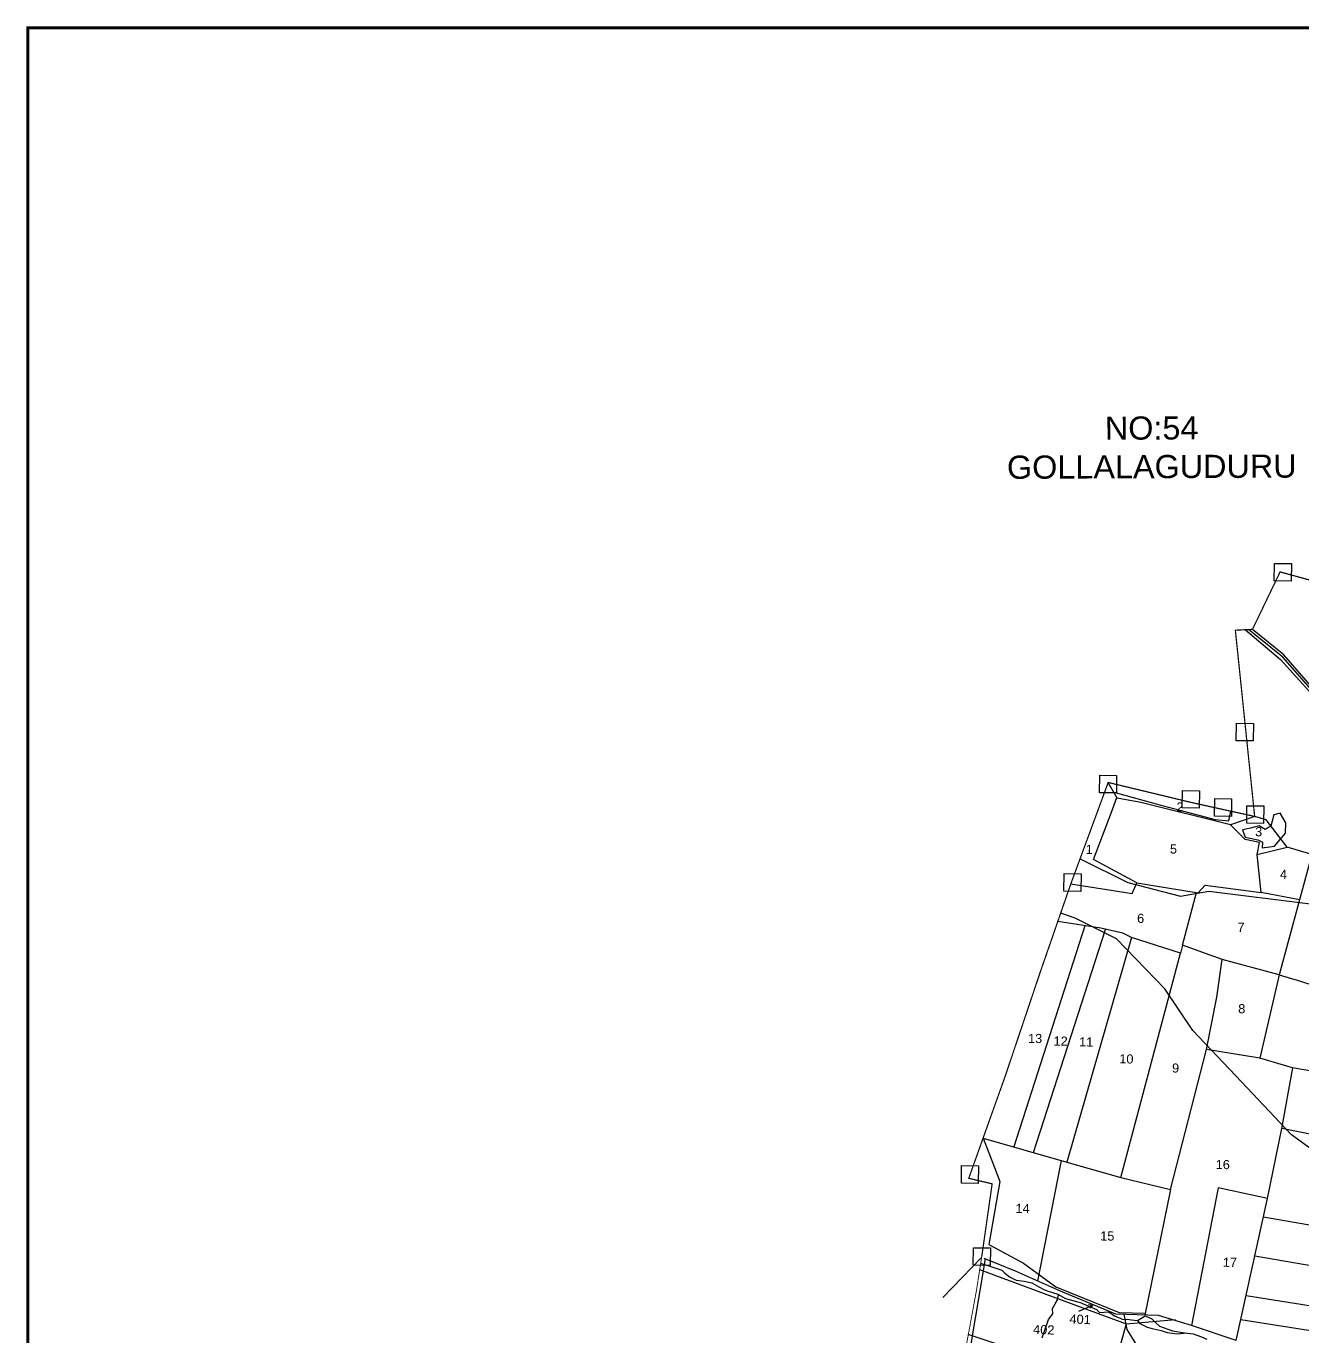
# Model space of a CAD drawing. Header units: inches. Extents: x 207447 to 213485, y 1587092 to 1593817.
# Drawn here: x 207447 to 209547, y 1591252 to 1593409 of the extents above; entities that cross this region are included whole.
import ezdxf

# ---------------------------------------------------------------- set-up
doc = ezdxf.new("R2010")
doc.units = ezdxf.units.IN
doc.header["$LTSCALE"] = 15
doc.header["$MEASUREMENT"] = 0
for name, color, linetype in [('BOUNDRY STONES', 240, 'Continuous'), ('DIMENSION', 1, 'Continuous'), ('PLOTS', 7, 'Continuous'), ('ROADS', 1, 'Continuous'), ('STREAMS', 4, 'Continuous'), ('text2', 7, 'Continuous'), ('VILLAGE BOUNDRY', 5, 'Continuous')]:
    doc.layers.add(name, color=color, linetype=linetype)
doc.styles.get("Standard").update_dxf_attribs({"font": 'arial.ttf'})

msp = doc.modelspace()

# ---------------------------------------------------------------- linework, layer by layer
at = {"layer": 'BOUNDRY STONES', "color": 1}
for points in [[(209500.2, 1592524.7), (209528, 1592524.4), (209527.6, 1592495.6), (209499.8, 1592495.9)], [(209437.8, 1592261.6), (209465.5, 1592261.3), (209465.2, 1592232.5), (209437.4, 1592232.8)], [(209212.6, 1592176), (209240.4, 1592175.6), (209240, 1592146.8), (209212.2, 1592147.1)], [(209348.9, 1592150.9), (209376.7, 1592150.6), (209376.3, 1592121.8), (209348.5, 1592122.1)], [(209401.9, 1592137.5), (209429.6, 1592137.1), (209429.3, 1592108.3), (209401.5, 1592108.7)], [(209454.8, 1592125.8), (209482.6, 1592125.5), (209482.2, 1592096.7), (209454.5, 1592097)], [(209154.2, 1592014.1), (209182, 1592013.7), (209181.6, 1591984.9), (209153.8, 1591985.3)], [(208985.5, 1591533.5), (209013.2, 1591533.1), (209012.9, 1591504.3), (208985.1, 1591504.7)], [(209005.1, 1591398.5), (209032.9, 1591398.2), (209032.5, 1591369.4), (209004.7, 1591369.7)]]:
    msp.add_lwpolyline(points, close=True, dxfattribs=at)
msp.add_lwpolyline([(209018.1, 1591382.5), (208954.8, 1591316.8)], dxfattribs=at)
at = {"layer": 'PLOTS'}
for points in [[(209452.5, 1592415.5), (209509.9, 1592366.4), (209587.3, 1592281.1), (209646.3, 1592199.2), (209665.8, 1592171.1), (209698.4, 1592098.9), (209730.1, 1592055.9), (209760.1, 1592016.2), (209809, 1591950.6), (209825.7, 1591928.2), (209846.5, 1591887.4), (209864.9, 1591844.8), (209892.4, 1591788.4), (209917.3, 1591742.8)], [(209828.5, 1591935.6), (209771.6, 1592011), (209744.8, 1592052.7), (209702.4, 1592104.7), (209665.2, 1592187.9), (209613.3, 1592258.3), (209563.5, 1592319.4), (209515.8, 1592374.2), (209464, 1592416.1)], [(209723.5, 1591996.6), (209561.6, 1592045.4), (209521.1, 1592057.6), (209486.5, 1592102.4), (209467.6, 1592108.2), (209428, 1592094.4), (209280.1, 1592130.9), (209241.1, 1592138.5), (209226.6, 1592164.1)], [(209165.2, 1591997.5), (209265.8, 1591981.3), (209273.8, 1591998.8), (209202.5, 1592037.2), (209231.8, 1592115.3), (209240.7, 1592139.2)], [(209273.8, 1591998.8), (209374.7, 1591982.6), (209386.2, 1591994.9), (209478, 1591982.9), (209471.9, 1592045.6), (209475.8, 1592065.5), (209451.9, 1592070.1), (209428, 1592094.4)], [(209471.9, 1592045.6), (209521.1, 1592057.6)], [(209561.6, 1592045.4), (209541.4, 1591971.2), (209478, 1591982.9)], [(209541.4, 1591971.2), (209508.1, 1591847.3), (209413.9, 1591872.7), (209348.8, 1591896.1), (209371.7, 1591983)], [(209508.1, 1591847.3), (209543.2, 1591836.9), (209746.1, 1591771.4), (209747.6, 1591823.1), (209739.4, 1591852.1), (209722.5, 1591912.4), (209716.2, 1591971.4), (209723.8, 1591996.6)], [(209188.3, 1591928.4), (209071.5, 1591564.3)], [(209103.6, 1591555.1), (209222.4, 1591922.4)], [(209348.8, 1591896.1), (209345.3, 1591883.2), (209264.8, 1591909.1), (209250.6, 1591916.2), (209214.4, 1591924.1), (209143.8, 1591935.5)], [(209264.8, 1591909.1), (209158.5, 1591539.5)], [(209247.5, 1591514.2), (209345.3, 1591883.2)], [(209747.2, 1591657.9), (209545.1, 1591691.7), (209529.6, 1591694.5), (209476.3, 1591710.3), (209388.2, 1591724.6), (209405.3, 1591810.7), (209413.9, 1591872.7)], [(209508.1, 1591847.3), (209476.3, 1591710.3)], [(209329, 1591494.2), (209388.2, 1591724.6)], [(209740.7, 1591545.6), (209630.9, 1591570.9), (209512.4, 1591594.7), (209530.5, 1591694.4)], [(209488.7, 1591479.3), (209512.4, 1591594.7)], [(209020.7, 1591578.8), (209158.5, 1591539.5), (209247.5, 1591514.2), (209329, 1591494.2), (209286.8, 1591287.4)], [(209111.1, 1591343.4), (209149.6, 1591542)], [(209437, 1591245.6), (209488.7, 1591479.3), (209407.8, 1591497.2), (209363.4, 1591270.3)], [(209482, 1591449.1), (209774.8, 1591398)], [(209437, 1591245.6), (209363.4, 1591270.3), (209309.3, 1591286.7), (209239.2, 1591288.9), (209147.9, 1591327), (209074.3, 1591359.7), (209022.4, 1591380.8)], [(209764.2, 1591333.4), (209467.7, 1591384.4)], [(209015.1, 1591362.6), (209159.9, 1591308.9), (209256.1, 1591273.3), (209337.3, 1591280.4)], [(209453.5, 1591320), (209750.9, 1591272.4)], [(209200.6, 1591303.3), (209177.9, 1591293.5)], [(209196.3, 1591299.4), (209200.6, 1591303.3), (209194.2, 1591304.4)], [(209256.1, 1591273.3), (209229.8, 1591177.8), (208996.5, 1591255.9)], [(209444.7, 1591280.3), (209740.4, 1591233.6)]]:
    msp.add_lwpolyline(points, dxfattribs=at)
at = {"layer": 'ROADS', "color": 1}
for points in [[(210279.8, 1591217.6), (210240.6, 1591319.4), (210183.4, 1591421.4), (210146, 1591487.9), (210116, 1591576.4), (210111.3, 1591609.2), (210037.1, 1591678.8), (210000.4, 1591713.2), (209971.1, 1591720.5), (209931.4, 1591744.6), (209908.2, 1591768.6), (209869.8, 1591848.7), (209833.6, 1591919.4), (209817.6, 1591946.4), (209753.6, 1592032.2), (209712.8, 1592086.7), (209698.1, 1592106.4), (209665.3, 1592179.9), (209627.7, 1592233.8), (209573.4, 1592303.1), (209513.8, 1592370.5), (209457.6, 1592415.8)], [(209235.8, 1592147.9), (209315.4, 1592126.4), (209402.7, 1592102.9), (209425.1, 1592100.7), (209428.6, 1592116.8)], [(209447.8, 1592085.9), (209452.1, 1592074.2), (209472.6, 1592069.9), (209480.2, 1592065.7), (209479.8, 1592056.4), (209500.2, 1592059.4), (209518.4, 1592080.9), (209518.6, 1592097.6), (209509.6, 1592113.7), (209499.2, 1592110.8), (209494.3, 1592092.3), (209485.1, 1592086.6), (209474.8, 1592092.7), (209460.9, 1592088.8), (209447.8, 1592085.9)], [(209180.4, 1592038.7), (209258.7, 1591999.5), (209345.8, 1591977.2), (209392.1, 1591985.1), (209559.4, 1591964.5), (209607.3, 1591964.5), (209693.2, 1591982.1), (209736.9, 1591991.7), (209780.4, 1591989), (209785.6, 1591989.3)], [(210520.5, 1590934.9), (210465.4, 1590950.3), (210355.2, 1590990.7), (210266, 1591016.9), (210194.7, 1591085), (210021, 1591168.6), (209965, 1591207.9), (209895.2, 1591266.1), (209766.8, 1591407.8), (209666.2, 1591483.9), (209528.4, 1591584.5), (209446, 1591671.4), (209365.6, 1591756.2), (209319.8, 1591824.7), (209240.4, 1591906.8), (209172.2, 1591941), (209148.5, 1591949.2)], [(209020.7, 1591578.8), (209039.3, 1591530.4), (209048.2, 1591507.3), (209030.4, 1591403.9), (209087.5, 1591373.1), (209140.4, 1591334.2), (209244.7, 1591292), (209287.5, 1591291)]]:
    msp.add_lwpolyline(points, dxfattribs=at)
at = {"layer": 'ROADS'}
for points in [[(209024, 1591380.1), (209000.1, 1591236.9), (208997.2, 1591131.6), (208966.8, 1591033.9)], [(209659.2, 1590430.7), (209686.9, 1590442.4), (209778.6, 1590478.5), (209838.7, 1590518.7), (209839.4, 1590569.4), (209836.1, 1590601.3), (209812.6, 1590622.7), (209727.5, 1590669.3), (209705.7, 1590702.1), (209638.7, 1590757), (209572.8, 1590789), (209541.6, 1590786.7), (209482.4, 1590843.7), (209438.2, 1590917.7), (209403.3, 1590976.1), (209322.6, 1591153.1), (209296.8, 1591200.9), (209257.9, 1591263.9), (209252.8, 1591289.2)]]:
    msp.add_lwpolyline(points, dxfattribs=at)
at = {"layer": 'STREAMS'}
for points in [[(209016.7, 1591373.1), (209040.1, 1591365.4), (209051.9, 1591361.3), (209056.8, 1591356.6), (209064, 1591350.4), (209075.4, 1591345.2), (209088.5, 1591343.3), (209100.9, 1591340.5), (209108.6, 1591336.5), (209119.4, 1591330.2), (209126.1, 1591327.3), (209143.5, 1591322.1), (209156.6, 1591314.8), (209174.2, 1591309.8), (209182.4, 1591307.6), (209184.5, 1591306.7), (209207.6, 1591296.8), (209212.3, 1591291.9), (209227.4, 1591292.9), (209237.1, 1591286.6), (209251, 1591280.4), (209257.8, 1591281), (209264.8, 1591279.8), (209274.6, 1591278.9), (209287.6, 1591286.5), (209298.3, 1591281.2), (209304, 1591275.8), (209310.8, 1591269.2), (209332.3, 1591261.6), (209352.6, 1591258.5), (209366.4, 1591256.9), (209380.1, 1591252), (209388.7, 1591248.2)], [(209118, 1591250), (209128.5, 1591280.1), (209135.5, 1591289.7), (209135.2, 1591298.7), (209139.4, 1591306.3), (209143.2, 1591312.6), (209144.2, 1591318.9), (209145.4, 1591321.7)], [(209274.2, 1591279.1), (209278.8, 1591273.9), (209290.6, 1591267.7), (209298.9, 1591265.4), (209313.6, 1591262.3), (209323.9, 1591259.1), (209340.7, 1591256.7), (209355.6, 1591258.3)]]:
    msp.add_lwpolyline(points, dxfattribs=at)
at = {"layer": 'text2', "color": 5, "const_width": 5}
msp.add_lwpolyline([(207449.1, 1593406.2), (213480.8, 1593406.2), (213480.8, 1587095.7), (207449.1, 1587095.7)], close=True, dxfattribs=at)
at = {"layer": 'VILLAGE BOUNDRY'}
for points in [[(209018.5, 1591383.4, 2, 2, 0), (209018.5, 1591383.4, 2, 2, 0), (209035.7, 1591503.6, 2, 2, 0), (208997.2, 1591512.7, 2, 2, 0), (209057.1, 1591680.6, 2, 2, 0), (209115.6, 1591854.3, 2, 2, 0), (209165.2, 1591997.5, 2, 2, 0), (209226.6, 1592164.1, 2, 2, 0), (209366.3, 1592130.5, 2, 2, 0), (209467.6, 1592108.2, 2, 2, 0), (209454.2, 1592237.2, 2, 2, 0), (209442.8, 1592347.5, 2, 2, 0), (209435.8, 1592414.7, 2, 2, 0), (209464, 1592416.1, 2, 2, 0), (209509.4, 1592510.6, 2, 2, 0), (209725.8, 1592451.3, 2, 2, 0)], [(208982.5, 1591179.8, 1.42, 1.42, 0), (208997.3, 1591259.8, 1.42, 1.42, 0), (209009.7, 1591327.2, 1.42, 1.42, 0), (209018.5, 1591383.4, 1.42, 1.42, 0), (209018.5, 1591383.4, 0, 0, 0)]]:
    msp.add_lwpolyline(points, format="xyseb", dxfattribs=at)

# ---------------------------------------------------------------- texts
at = {"layer": 'DIMENSION', "insert": (209298, 1592766.5), "char_height": 38.139, "width": 467.714, "attachment_point": 2, "rotation": 0.2399}
msp.add_mtext('NO:54\\PGOLLALAGUDURU ', dxfattribs=at)
at = {"layer": 'PLOTS'}
for s, rotation, p in [('2', 359.2784, (209338.8, 1592116.4)), ('3', 359.2784, (209468.3, 1592075.7)), ('1', 359.2784, (209189.4, 1592046.4)), ('5', 359.2784, (209328.1, 1592047.2)), ('4', 359.2784, (209509.1, 1592005.6)), ('6', 359.2784, (209274.1, 1591933.1)), ('7', 359.2784, (209439.2, 1591918.3)), ('8', 359.2784, (209440.4, 1591784.4)), ('13', 359.2784, (209094.6, 1591735.5)), ('12', 359.2784, (209136.6, 1591731.2)), ('11', 359.2784, (209178.7, 1591729.8)), ('10', 359.2784, (209244.8, 1591701.8)), ('9', 359.2784, (209331.6, 1591686.7)), ('16', 359.2784, (209403.4, 1591528)), ('14', 359.2784, (209074, 1591455.8)), ('15', 359.2784, (209213.4, 1591410.4)), ('17', 359.2784, (209415.1, 1591367.1)), ('402', 357.7568, (209102.9, 1591256.8)), ('401', 357.7568, (209162.7, 1591273.9))]:
    msp.add_text(s, height=15, rotation=rotation, dxfattribs=at).set_placement(p)

doc.saveas('drawing.dxf')
